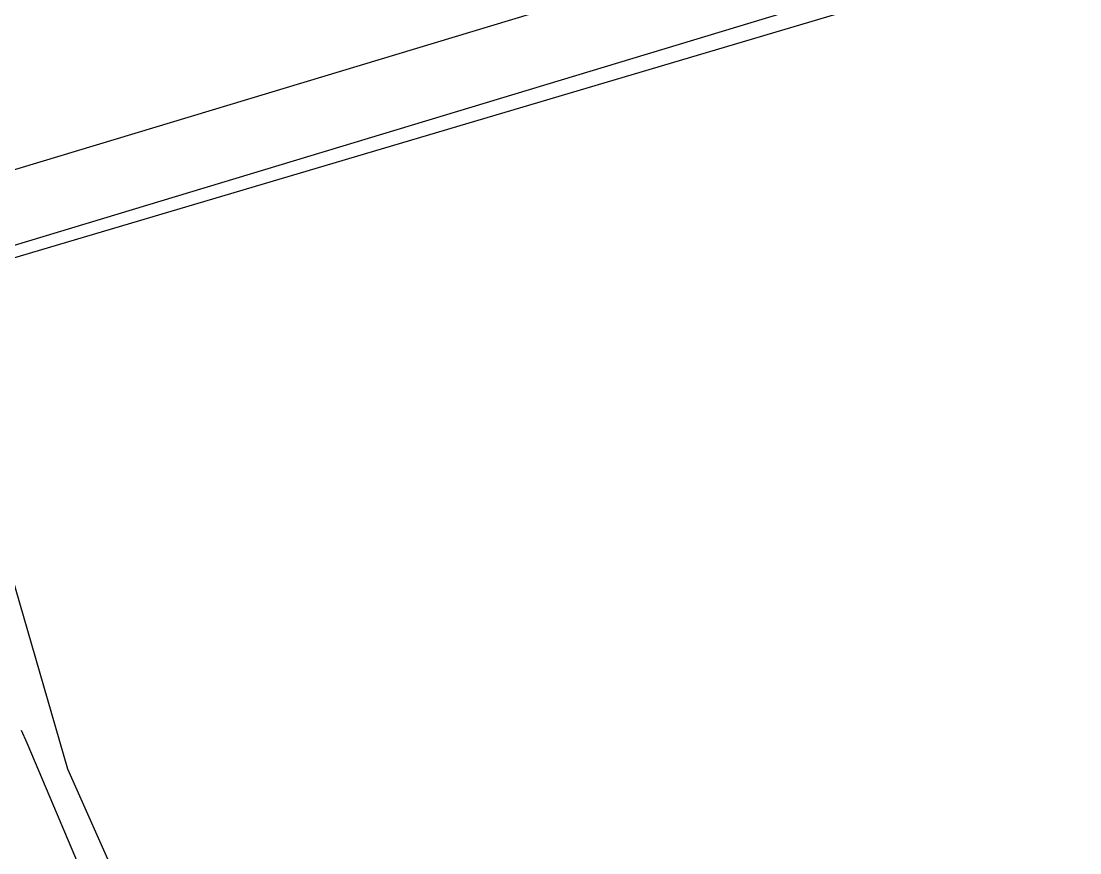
# Model space of a CAD drawing. Header units: millimetres. Extents: x -518.8 to -461.2, y 3.5 to 44.2.
# Drawn here: x -480.511 to -476.873, y 13.716 to 16.574 of the extents above; entities that cross this region are included whole.
import ezdxf

# ---------------------------------------------------------------- set-up
doc = ezdxf.new("R2010")
doc.units = ezdxf.units.MM
doc.header["$MEASUREMENT"] = 0
doc.layers.add('8', color=8, linetype='Continuous')

msp = doc.modelspace()

# ---------------------------------------------------------------- linework, layer by layer
at = {"layer": '8'}
for points in [[(-474.3617, 17.9263), (-480.8354, 15.9721)], [(-480.8421, 15.7112), (-474.291, 17.6909), (-474.291, 17.6909), (-473.9918, 16.4879)], [(-480.8354, 15.6729), (-474.3489, 17.5954), (-474.3489, 17.5954), (-473.5782, 14.0052)], [(-480.8354, 15.6729), (-480.3519, 14.0052)], [(-480.5105, 14.1383), (-480.4918, 14.0939)], [(-480.4918, 14.0939), (-479.5812, 11.9421)], [(-480.3519, 14.0052), (-479.4602, 12)]]:
    msp.add_lwpolyline(points, dxfattribs=at)

doc.saveas('drawing.dxf')
